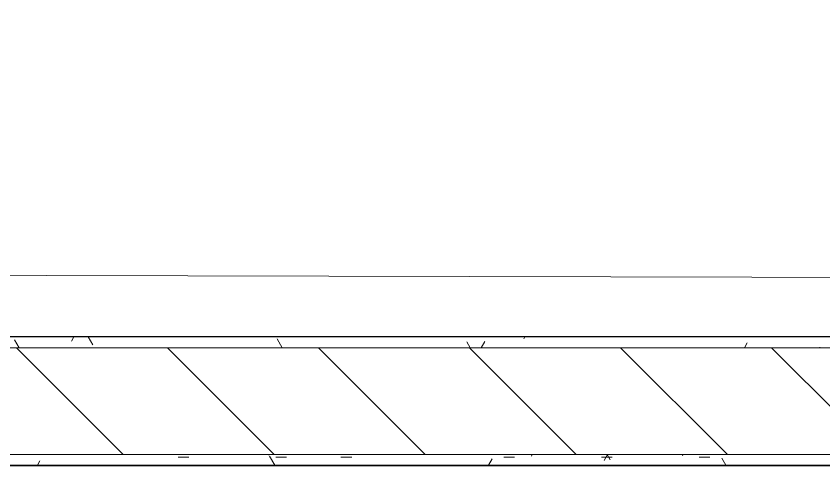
# Model space of a CAD drawing. Header units: millimetres. Extents: x -1113 to 415037, y -3642 to 28069.
# Drawn here: x 9207 to 10719, y 7543 to 8384 of the extents above; entities that cross this region are included whole.
import ezdxf

# ---------------------------------------------------------------- set-up
doc = ezdxf.new("R2010")
doc.units = ezdxf.units.MM
for name, color, linetype, lineweight in [('0) Стена 3.93м', 3, 'Continuous', 60), ('A-AREA-BNDY', 7, 'Continuous', 5), ('A-FLOR', 7, 'Continuous', 9), ('I-WALL', 7, 'Continuous', 5)]:
    doc.layers.add(name, color=color, linetype=linetype, lineweight=lineweight)
doc.layers.add('A-WALL-1', color=9, linetype='Continuous', lineweight=5, true_color=0x808080)
doc.layers.add('A-WALL-FNSH-1', color=9, linetype='Continuous', lineweight=5, true_color=0x808080)
pattern_1 = [(0, (0, 0), (243.84, 60.96), [20.117, -162.763, 20.117, -162.763, -975.36]), (0, (0, 0), (243.84, 60.96), [-365.76, 20.117, -345.643, 20.117, -162.763, -426.72]), (0, (0, 0), (243.84, 60.96), [-914.4, 20.117, -101.803, 20.117, -284.683]), (120, (91.44, 30.48), (-174.7129, 180.69163), [20.117, -162.763, 20.117, -162.763, -975.36]), (120, (91.44, 30.48), (-174.7129, 180.69163), [-365.76, 20.117, -345.643, 20.117, -162.763, -426.72]), (120, (91.44, 30.48), (-174.7129, 180.69163), [-914.4, 20.117, -101.803, 20.117, -284.683]), (240, (121.92, 152.4), (-69.1271, -241.65163), [20.117, -162.763, 20.117, -162.763, -975.36]), (240, (121.92, 152.4), (-69.1271, -241.65163), [-365.76, 20.117, -345.643, 20.117, -162.763, -426.72]), (240, (121.92, 152.4), (-69.1271, -241.65163), [-914.4, 20.117, -101.803, 20.117, -284.683])]

# ---------------------------------------------------------------- blocks, each defined once
blk = doc.blocks.new('1floor')
at = {"layer": 'I-WALL'}
h = blk.add_hatch(dxfattribs=at)
h.set_pattern_fill('FP_191', color=256, style=0, pattern_type=2)
h.set_pattern_definition(pattern_1)
h.paths.add_polyline_path([(12760, 7900), (12760, 7920), (7660, 7920), (7660, 7900), (12260, 7900)])
h = blk.add_hatch(dxfattribs=at)
h.set_pattern_fill('FP_23', color=256, style=0, pattern_type=2)
h.set_pattern_definition([(135, (0, 0), (-141.4214, -141.4214), [])])
h.paths.add_polyline_path([(8740, 7700), (12160, 7700), (12160, 7900), (8260, 7900), (8260, 7700), (8719.2, 7700)])
h = blk.add_hatch(dxfattribs=at)
h.set_pattern_fill('FP_191', color=256, style=0, pattern_type=2)
h.set_pattern_definition(pattern_1)
h.paths.add_polyline_path([(11480, 7700), (11460, 7680), (11480, 7680)])
h.paths.add_polyline_path([(9992.5, 7680), (11460, 7681), (11480, 7700), (8740, 7700), (8740, 7680), (8897.1, 7680)])
at = {"layer": 'A-FLOR'}
for p, q in [((15740, 7920), (2993.2, 7920)), ((8760, 7680), (11459, 7680))]:
    blk.add_line(p, q, dxfattribs=at)
at = {"layer": 'A-WALL-1'}
for p, q in [((12160, 7900), (8260, 7900)), ((8260, 7700), (12160, 7700))]:
    blk.add_line(p, q, dxfattribs=at)
at = {"layer": 'A-WALL-FNSH-1'}
for p, q in [((12825, 7921), (7660, 7921)), ((8761, 7679), (11459, 7679))]:
    blk.add_line(p, q, dxfattribs=at)

msp = doc.modelspace()

# ---------------------------------------------------------------- linework, layer by layer
at = {"layer": 'A-AREA-BNDY', "flags": 128}
msp.add_lwpolyline([(1312, 8517.4), (1310.6, 7917.4), (3749.6, 7911.7), (3749.5, 7873.7), (3792.5, 7873.6), (7679.5, 7864.5), (7679.5, 7902.5), (20089.8, 7873.3)], dxfattribs=at)

# ---------------------------------------------------------------- block references
at = {"layer": '0) Стена 3.93м'}
msp.add_blockref('1floor', (64.7, -136.1), dxfattribs=at)

doc.saveas('drawing.dxf')
